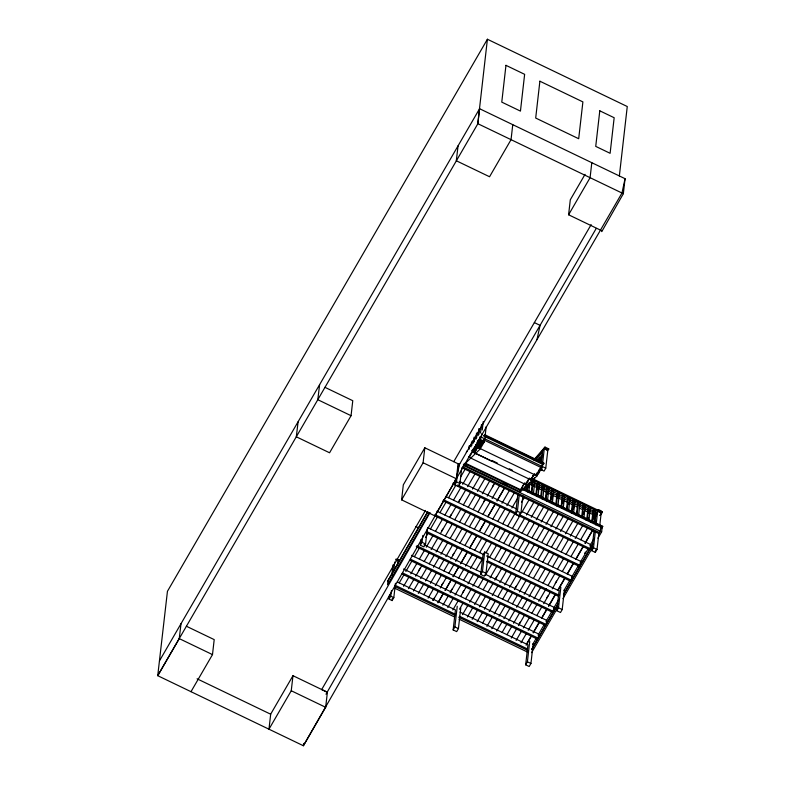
<?xml version="1.0" encoding="UTF-8"?>
<svg xmlns="http://www.w3.org/2000/svg" width="785" height="785" viewBox="0 0 785 785"><rect width="100%" height="100%" fill="white"/><g stroke="black" fill="none" stroke-linecap="round" stroke-linejoin="round"><path stroke-width="1.18" d="M531.102 479.282L531.062 478.33M190.99 691.693L212.49 654.602L214.197 639.608L186.379 626.234M298.104 421.839L296.308 436.794L329.572 452.788L351.062 415.697L352.769 400.703L324.951 387.329M292.972 675.699L270.688 714.144L268.97 729.196L291.255 690.751L292.972 675.699L327.384 692.252L325.667 707.295L303.383 745.75L157.736 675.689L167.44 591.321L487.406 39.25L627.264 106.525L619.355 175.948M303.638 743.444L303.383 745.75L456.36 478.762L459.451 464.435L596.237 228.425M327.374 692.311L321.683 689.505M388.016 580.606L387.545 584.746L429.307 512.693M395.454 583.275L393.815 597.64L392.117 600.574L389.085 599.112L389.605 594.579M391.764 575.562L392.971 564.974M571.127 581.469L401.606 499.849L403.313 484.855L424.813 447.774L459.451 464.435M389.085 599.112L390.783 596.188L391.43 590.516M393.599 571.46L394.669 562.05M392.117 600.574L392.382 598.307M397.514 565.171L397.975 561.157L395.954 560.176M397.22 559.362L399.251 560.902L395.954 559.312M401.606 499.849L423.105 462.767L424.813 447.774M427.305 528.717L425.568 543.985L423.871 546.909L420.328 545.202L420.976 539.54M420.328 545.202L422.026 542.278L422.801 535.478M487.406 39.25L477.79 123.667L623.349 193.679L601.761 231.614M455.516 478.83L454.829 484.816L456.527 481.892L457.047 477.358M458.077 463.709L456.36 478.762L423.105 462.767M457.302 475.092L458.332 466.025L459.716 463.641M458.254 486.464L459.951 483.54L461.629 468.802M469.106 445.988L468.704 449.52L469.754 445.9M469.273 457.39L469.44 456.213L469.302 457.41L468.763 457.155M471 446.881L471.54 442.181M471.795 445.517L472.305 440.993M472.266 450.58L472.688 451.503M473.414 443.083L474.081 437.196M474.199 441.759L474.719 437.245M460.775 607.943L458.42 628.618L456.674 631.621L453.141 629.923L455.418 609.906L397.298 581.95M479.233 442.024L473.541 452.405L474.356 452.798L481.156 441.052L480.42 439.983M474.621 451.189L474.434 452.837L480.175 442.926L479.282 442.495M474.954 447.46L474.64 450.227L475.013 447.489L474.513 447.244M475.808 439.306L476.475 433.428M474.591 451.169L474.434 452.837L473.541 452.405L480.341 440.66M453.141 629.923L454.878 626.921L457.233 606.246M475.298 450.354L475.759 446.263M476.593 438.04L477.231 432.388M512.762 124.678L511.045 139.661L489.555 176.753L456.301 160.758L458.077 145.804M476.868 446.115L477.604 447.185M478.153 435.596L478.958 428.541M478.928 434.37L479.566 428.718M541.385 462.1L542.71 450.482L544.26 448.794L547.783 450.462L545.761 468.174L544.064 471.098L540.522 469.401L540.777 467.193L536.008 475.416L478.585 447.793L481.892 441.533L482.716 442.652M597.944 538.225L601.634 531.867L463.297 465.358L480.155 449.02L484.08 442.249L479.684 440.228L480.096 436.607M480.508 432.986L481.48 424.528M479.635 446.95L479.488 448.225L484.796 438.854L485.13 435.96L484.168 435.508L484.659 434.664L543.799 463.111L543.72 463.788L543.23 464.632L484.09 436.185L484.168 435.508M479.743 445.929L480.096 442.887M479.684 446.969L479.566 448.264L484.247 440.002L484.002 442.21M479.831 445.968L480.145 442.917M480.351 445.703L480.812 441.651M479.684 440.228L481.431 437.225L481.833 433.624M482.245 430.013L483.207 421.594M483.06 441.857L483.305 439.639M483.923 439.943L483.678 442.151L483.972 439.865M484.09 436.185L484.659 434.664M484.08 442.249L484.306 440.032M485.258 434.802L486.19 426.647M486.229 435.42L485.67 436.941M480.754 574.473L482.981 554.936L484.679 552.012L488.211 553.71L485.993 573.246L484.296 576.17L480.754 574.473L482.451 571.539L484.679 552.012M522.879 495.914L520.936 512.948L519.101 516.118L515.559 514.42L517.914 493.736M515.559 514.42L517.403 511.241L519.248 495.05M463.385 464.622L519.621 491.665L520.435 489.654L465.309 463.14M520.072 490.537L519.699 490.929M520.435 489.654L520.357 490.399L464.121 463.346M519.101 516.118L519.376 513.684M601.634 531.867L602.105 527.726L522.643 489.536L523.242 488.064L602.694 526.284L602.095 527.746M525.155 486.543L524.105 490.193M525.842 484.61L525.871 483.442L525.744 484.561L529.257 478.713L525.842 484.61L470.392 457.89M526.715 490.37L527.392 484.149M527.255 491.194L527.932 485.287M528.138 490.419L527.53 491.881M528.953 482.824L528.688 485.091L529.482 483.727M528.648 487.701L528.913 485.424M528.805 491.93L529.875 482.481M531.278 492.568L532.515 481.754L533.3 480.391L531.955 492.205M532.927 492.715L532.318 494.187M533.496 492.951L534.85 481.136L534.055 482.5L537.117 483.972L535.88 494.776M536.008 475.416L536.155 474.14L536.086 474.729M536.773 475.779L540.08 469.528L540.002 470.205L539.246 469.842M538.922 460.648L539.197 458.263M539.501 461.109L539.923 457.469M536.557 494.422L537.902 482.608L537.117 483.972M601.85 230.77L568.595 214.776L570.303 199.782L585.041 174.349M540.728 462.257L541.414 456.242L542.808 454.662M540.217 469.126L539.158 472.913M541.051 461.855L541.601 456.998M538.078 489.84L538.333 487.563M537.803 495.07L537.205 496.532M538.108 495.158L539.452 483.354M542.504 464.278L541.601 467.762L484.08 440.091M542.71 462.463L544.358 447.941L542.68 450.472M542.572 464.318L542.327 466.525L536.597 476.171L540.63 469.45M544.849 447.98L544.967 447.077L548.715 448.863L548.617 449.717L544.849 447.98L534.928 459.382M543.23 464.632L543.799 463.111M540.698 497.091L541.925 486.288L542.72 484.924L541.375 496.738M542.612 497.376L542.003 498.848M542.788 498.661L544.26 485.67L543.475 487.034L546.595 488.535L545.369 499.338M533.211 643.484L530.935 663.502L529.188 666.504L525.656 664.807L527.932 644.789L459.99 612.104M525.656 664.807L527.392 661.804L529.718 641.365M545.909 500.163L547.39 487.171L546.595 488.535M547.557 494.403L547.822 492.126M547.449 500.909L548.931 487.907L548.146 489.271L551.482 490.88L550.256 501.693M550.795 502.518L552.277 489.516L551.482 490.88M552.189 499.024L552.444 496.748M552.336 503.254L553.817 490.262L553.033 491.626L557.075 493.569L555.839 504.382M591.802 162.691L590.094 177.685L568.595 214.776M556.516 504.019L557.86 492.205L557.075 493.569M557.35 504.47L556.742 505.933M558.066 504.765L559.411 492.951L558.616 494.314L562.345 496.11L561.118 506.914M561.658 507.738L563.139 494.746L562.345 496.11M562.168 507.336L562.227 506.816L561.618 508.278M563.179 503.116L563.444 500.84M563.208 508.484L564.69 495.492L563.895 496.856L567.712 498.691L566.476 509.494M553.209 611.613L553.425 609.69M567.015 510.319L568.497 497.327L567.712 498.691M568.674 504.549L568.929 502.282M564.464 589.564L562.188 609.572L560.49 612.506L556.81 610.73L559.165 590.055M568.566 511.064L570.047 498.063M556.81 610.73L558.508 607.806L560.863 587.131M571.451 511.889L572.677 501.075L573.472 499.711L571.99 512.713M571.961 511.496L571.352 512.958M573.384 509.22L573.639 506.943M573.541 513.449L575.012 500.457L574.227 501.821L577.682 503.489L576.455 514.293M576.779 513.812L576.18 515.284M576.995 515.117L578.476 502.125L577.682 503.489M571.235 580.508L571.451 578.584M578.535 515.863L580.017 502.861M581.665 516.167L581.067 517.629M581.705 516.824L582.941 506.011L583.736 504.647L582.382 516.461M583.647 514.155L583.903 511.879M583.932 517.207L585.276 505.393L584.482 506.757L588.004 508.444L586.768 519.258M579.85 565.642L580.076 563.708M623.349 193.679L625.056 178.695L479.498 108.673M586.552 518.512L585.944 519.984M587.445 518.895L588.789 507.081L588.004 508.444M588.318 520.004L588.573 517.727M589.093 513.174L589.349 510.907L592.822 512.576M588.995 519.641L590.34 507.826M590.801 522.319L591.409 520.857M591.37 521.387L591.429 520.857M591.782 521.672L593.009 510.858L593.803 509.494L592.322 522.486M593.843 517.865L594.108 515.588M594 522.054L595.354 510.24L594.559 511.604L596.826 512.693L596.629 514.401L593.911 519.101M598.827 533.604L597.022 549.471L595.324 552.395L591.792 550.697L593.98 531.455M594.971 522.781L595.943 514.204M595.001 522.957L595.265 520.681L594.245 522.427M597.346 509.858C600.535 509.691 604.529 511.82 599.946 515.519M597.66 509.642L600.545 511.241M591.792 550.697L593.489 547.763L595.295 531.896M596.168 524.223L597.64 511.28L596.826 512.693M596.541 523.32L595.943 524.792M595.324 552.395L595.589 550.128M599.711 525.921L601.182 512.978L532.73 480.047M600.358 531.288L600.829 527.137M536.979 339.67L540.06 325.343L534.359 322.596M625.056 178.695L621.975 193.022L434.861 515.843M548.715 448.863L547.145 450.639M325.991 694.234L430.072 512.585M321.673 689.564L425.49 510.436M453.74 461.688L591.144 224.628M427.374 512.271L387.466 581.548L427.933 511.722M466.319 452.258L467.114 450.894M458.725 466.212L459.333 465.162M477.084 442.406L477.879 441.042M469.43 456.301L470.274 454.839M469.214 457.37L476.132 445.615M399.231 582.882L404.049 574.581M405.855 571.46L411.958 560.932M414.392 556.722L419.573 547.783M425.578 537.421L428.031 533.192M430.474 528.972L437.559 516.756M439.934 512.664L446.233 501.792M448.549 497.788L455.899 485.11M460.667 476.887L465.319 468.861M478.585 447.793L482.814 440.503M488.319 438.216L488.81 437.373M403.588 586.307L409.005 576.965M410.81 573.845L416.923 563.316M419.357 559.106L424.538 550.177M426.265 547.194L432.996 535.576M435.439 531.366L442.514 519.15M444.899 515.048L451.189 504.186M453.514 500.173L460.864 487.505M462.699 484.335L470.284 471.245M418.827 570.381L420.083 568.271M441.513 531.249L442.76 529.149M449.481 517.501L451.346 514.342M458.675 501.635L459.922 499.535M408.475 588.662L413.921 579.33M415.697 576.2L421.83 565.681M424.243 561.461L429.444 552.532M431.151 549.549L437.902 537.941M440.326 533.712L447.43 521.505M449.785 517.393L456.105 506.541M458.401 502.528L465.77 489.86M467.585 486.68L475.19 473.61M413.44 591.046L418.856 581.705M420.662 578.584L426.765 568.055M429.209 563.846L434.39 554.907M436.107 551.933L442.848 540.315M445.291 536.096L452.366 523.88M454.741 519.788L461.04 508.915M463.366 504.912L470.706 492.234M472.541 489.075L480.135 475.985M418.326 593.401L423.743 584.05M425.548 580.939L431.652 570.401M433.487 567.241L439.276 557.262M440.993 554.288L447.735 542.67M450.178 538.451L457.253 526.235M459.627 522.133L465.927 511.27M468.252 507.267L475.592 494.589M477.437 491.42L485.022 478.33M423.812 594.706L428.62 586.395M430.425 583.284L436.529 572.746M438.972 568.536L444.153 559.607M445.87 556.634L452.611 545.016M455.055 540.796L462.129 528.58M464.504 524.478L470.804 513.616M473.129 509.612L480.469 496.934M482.304 493.765L489.899 480.675M452.572 555.505L453.799 553.386M483.835 501.566L485.061 499.456M492.411 486.759L493.647 484.649M428.119 598.111L433.546 588.77M435.341 585.649L441.455 575.12M443.888 570.901L449.069 561.972M450.786 558.998L457.527 547.38M459.961 543.161L467.055 530.945M469.42 526.843L475.73 515.981M478.045 511.977L485.395 499.299M487.22 496.13L494.815 483.05M432.977 600.172L434.213 598.062M441.553 585.365L442.799 583.265M433.045 600.476L438.472 591.134M440.267 588.014L446.39 577.485M448.814 573.276L454.005 564.346M455.712 561.363L463.062 548.686M464.887 545.526L471.981 533.319M474.346 529.218L480.655 518.355M482.961 514.342L490.331 501.674M492.146 498.495L499.751 485.415M450.796 591.164L452.032 589.054M442.887 605.215L448.323 595.874M450.119 592.754L456.242 582.225M458.656 578.015L463.856 569.086M465.564 566.103L472.315 554.495M474.739 550.265L481.843 538.059M484.198 533.947L490.507 523.095M492.813 519.081L500.182 506.413M501.998 503.234L509.602 490.154M447.793 607.58L453.259 598.248M455.015 595.108L461.168 584.599M463.562 580.37L468.792 571.46M470.47 568.458L477.251 556.869M479.645 552.63L486.769 540.433M489.104 536.312L495.443 525.469M497.719 521.436L505.108 508.788M506.904 505.599L514.538 492.529M519.621 491.665L524.831 482.755M462.551 592.763L463.788 590.654M452.817 609.984L458.244 600.643M460.638 596.482L466.153 586.994M467.978 583.824L473.767 573.855M476.093 569.832L482.225 559.263M485.846 553.003L491.753 542.827M494.118 538.726L500.428 527.863M502.743 523.85L510.701 510.122M511.918 508.013L517.766 497.935M529.335 478.026L525.822 483.874M531.121 478.791L531.837 477.555M531.102 479.282L533.771 474.66C523.85 491.852 541.748 461.678 530.925 479.91L475.524 453.357L492.254 461.403M531.239 482.118L532.034 480.754M536.263 474.189L536.979 472.943M534.026 478.85L534.82 477.486M536.626 475.857L537.421 474.493M459.519 609.229L463.13 602.998M465.544 598.837L471.039 589.349M472.874 586.179L478.654 576.21M489.555 557.399L496.64 545.183M499.015 541.081L505.314 530.218M507.64 526.205L515.588 512.477M521.495 502.292L524.4 497.278M542.239 468.871L541.444 470.235L539.903 469.489M462.502 614.645L467.929 605.304M469.724 602.183L475.838 591.654M478.261 587.445L483.462 578.516M485.169 575.533L491.92 563.924M494.344 559.695L501.438 547.488M503.803 543.387L510.113 532.524M512.419 528.511L519.778 515.843M521.603 512.664L529.208 499.584M467.389 617L472.805 607.649M474.611 604.538L480.714 594M483.148 589.79L488.329 580.861M490.056 577.878L496.787 566.27M499.231 562.05L506.315 549.834M508.69 545.732L514.989 534.87M517.305 530.856L524.655 518.188M526.49 515.019L534.075 501.929M495.413 578.81L496.64 576.7M472.187 619.306L477.633 609.974M479.409 606.844L485.542 596.325M487.956 592.106L493.157 583.186M494.854 580.193L502.233 567.535M504.039 564.356L511.143 552.159M513.488 548.048L519.817 537.195M522.113 533.172L529.482 520.514M531.288 517.325L538.903 504.255M477.162 621.7L482.579 612.349M484.384 609.238L490.488 598.7M492.323 595.54L498.102 585.561M499.829 582.578L506.56 570.97M509.004 566.75L516.088 554.534M518.463 550.432L524.763 539.57M527.078 535.556L534.428 522.889M536.263 519.719L543.848 506.629M546.978 501.232L547.528 500.29M482.638 623.005L487.465 614.704M489.261 611.584L495.374 601.055M497.808 596.845L502.989 587.916M504.706 584.933L511.447 573.315M513.881 569.096L520.975 556.879M523.34 552.777L529.649 541.915M531.965 537.911L539.315 525.234M541.14 522.064L548.735 508.984M551.855 503.587L552.404 502.645M486.926 626.401L492.342 617.049M494.148 613.929L500.251 603.4M502.694 599.19L507.866 590.261M509.593 587.278L516.324 575.66M518.767 571.451L525.852 559.234M528.226 555.132L534.526 544.27M536.852 540.257L544.191 527.589M546.026 524.419L553.611 511.329M515.029 588.25L516.275 586.14M491.802 628.746L497.239 619.404M499.024 616.274L505.147 605.755M507.571 601.536L512.762 592.616M514.469 589.623L521.22 578.015M523.644 573.796L530.748 561.589M533.103 557.478L539.423 546.625M541.719 542.602L549.088 529.944M550.903 526.764L558.508 513.684M496.699 631.101L502.125 621.749M503.931 618.639L510.034 608.1M512.468 603.891L517.649 594.961M519.376 591.988L526.107 580.37M528.55 576.151L535.635 563.934M538.01 559.833L544.309 548.97M546.625 544.967L553.974 532.289M555.809 529.119L563.394 516.03M566.525 510.642L567.074 509.701M502.135 632.376L506.953 624.075M508.758 620.964L514.862 610.426M516.697 607.266L522.476 597.287M524.203 594.304L530.935 582.686M533.378 578.476L540.463 566.26M542.837 562.158L549.137 551.296M551.453 547.282L558.802 534.614M560.637 531.445L568.222 518.355M506.963 634.702L511.781 626.401M513.586 623.28L519.69 612.751M522.123 608.542L527.314 599.612M529.031 596.629L535.772 585.011M538.206 580.792L545.29 568.585M547.665 564.484L553.965 553.621M556.28 549.608L563.63 536.94M565.465 533.761L573.06 520.681M519.15 624.046L520.377 621.926M511.251 638.097L516.667 628.746M518.473 625.635L524.586 615.097M527.01 610.887L532.201 601.958M533.918 598.975L540.659 587.366M543.092 583.147L550.177 570.931M552.552 566.829L558.851 555.966M561.167 551.953L568.517 539.285M570.352 536.116L577.946 523.036M516.128 640.442L521.554 631.101M523.35 627.98L529.473 617.452M531.896 613.242L537.087 604.313M538.795 601.33L546.154 588.662M547.979 585.492L555.064 573.285M557.428 569.184L563.738 558.321M566.054 554.308L573.413 541.64M575.228 538.461L582.833 525.381M546.664 598.062L547.91 595.952M555.25 583.255L556.486 581.145M520.985 642.778L526.421 633.436M528.207 630.316L534.33 619.787M536.754 615.577L541.944 606.648M543.662 603.665L550.403 592.057M552.228 588.878L559.931 575.621M562.295 571.519L568.605 560.657M570.911 556.643L578.27 543.976M580.694 539.756L587.69 527.726M591.027 522.035L592.233 519.945M593.941 517.668L595.158 515.559M601.624 511.663L600.76 511.516M600.692 513.675L601.693 511.948L601.604 512.772L532.74 479.645M599.985 515.225L602.095 511.575M526.499 644.092L531.308 635.791M533.113 632.681L539.216 622.142M541.66 617.932L546.841 609.003M548.558 606.02L555.299 594.412M557.742 590.192L564.817 577.976M567.192 573.874L573.492 563.012M575.817 558.998L583.157 546.331M584.992 543.161L592.587 530.071M595.707 524.674L596.257 523.732M526.117 645.25L531.543 635.899M533.349 632.788L539.452 622.25M541.885 618.05L547.066 609.111M548.793 606.138L555.525 594.52M565.053 578.084L557.968 590.3L486.621 555.986M567.427 573.982L573.727 563.12M576.043 559.116L583.392 546.438M585.227 543.269L592.812 530.179M584.648 553.396L585.443 552.032M532.701 644.426L536.312 638.195M538.088 635.075L544.221 624.546M546.056 621.386L551.845 611.407M553.543 608.414L558.459 599.985M563.924 590.565L569.822 580.38M571.598 577.328L578.496 565.416M580.213 562.452L588.161 548.735M590.006 545.565L594.098 538.451M601.467 528.393L602.694 526.284M563.993 593.705L593.038 543.603L563.453 594.706M600.368 531.259L598.975 533.672L461.766 467.674M531.612 652.688L558.017 607.119M562.933 598.641L592.42 547.763M477.986 440.67L479.557 438.825M471.873 450.668L481.293 439.62M533.81 459.892L544.967 447.077M535.458 460.393L542.504 452.297M537.431 460.834L541.414 456.242M537.784 460.805L539.344 459.009M538.343 460.785L539.069 459.971M542.71 450.482L544.26 448.794M536.705 476.22L519.739 492.509L519.915 491.027L523.88 483.972L523.713 484.463M491.901 460.452L497.327 463.052M509.279 468.782L512.536 470.343M484.58 435.341L543.72 463.788M542.582 463.601L543.308 463.945M481.431 437.225L545.761 468.174M475.681 444.683L477.879 445.733M478.664 447.116L479.645 447.587M478.595 447.744L479.576 448.225M597.454 509.651L602.066 511.869M533.898 479.341L601.948 512.065M473.61 451.728L474.513 452.16M538.657 484.718L541.925 486.288M569.253 499.427L572.677 501.075M580.154 504.677L582.941 506.011M589.545 509.19L593.009 510.858M530.307 482.5L532.318 483.472M533.859 484.208L536.92 485.679M538.461 486.425L541.738 487.995M543.279 488.741L546.399 490.242M547.95 490.988L551.286 492.597M552.836 493.343L556.879 495.286M558.42 496.022L562.158 497.818M563.699 498.563L567.516 500.398M569.92 501.556L572.491 502.792M574.031 503.538L577.485 505.197M579.036 505.942L582.745 507.728M584.295 508.474L587.808 510.162M594.363 513.312L596.629 514.401M529.826 484.208L541.915 490.017M544.113 491.076L577.073 506.933M579.271 507.993L582.568 509.573M584.766 510.633L595.746 515.922M468.841 456.468L469.381 456.733M319.603 384.758L317.807 399.702L351.062 415.697M525.577 485.778L527.128 486.514L526.333 487.877L524.792 487.142M523.193 488.584L602.635 526.804M464.543 464.396L466.751 465.456M503.156 482.961L507.571 485.091M462.64 466.761L599.573 532.622M459.333 481.382L516.442 508.857M522.221 511.634L590.605 544.525L590.134 548.676L519.503 514.695M456.527 481.892L459.951 483.54M517.403 511.241L520.936 512.948M593.489 547.763L597.022 549.471M453.308 482.853L455.516 483.923M457.724 484.983L516.187 513.105M452.7 483.903L589.525 549.716M445.625 496.375L580.821 561.412L580.351 565.553L443.525 499.741M442.917 500.781L579.742 566.603M437 511.251L572.196 576.278L571.725 580.429L434.9 514.617M427.54 527.569L483.668 554.563M426.775 531.573L482.942 558.586M487.348 560.706L558.94 595.148M415.707 526.47L418.562 527.873M427.05 533.035L483.315 560.097M486.621 561.687L558.331 596.188M422.026 542.278L425.568 543.985M558.508 607.806L562.188 609.572M482.451 571.539L485.993 573.246M423.89 544.721L480.989 572.187M485.787 574.492L554.171 607.384L553.7 611.535L416.874 545.722M416.266 546.762L553.091 612.575M411.468 555.309L546.664 620.346L546.193 624.487L410.467 559.205M409.868 560.245L545.585 625.537M397.063 559.45L399.28 560.608M396.072 559.116L399.369 560.706M397.779 562.884L398.28 563.12M403.529 569.007L538.726 634.044L538.255 638.185L402.528 572.903M401.92 573.953L537.646 639.235M395.022 585.227L454.947 614.056M459.578 616.284L527.461 648.93M394.698 586.415L455.378 615.597M458.685 617.187L528.187 650.618M395.002 588.338L454.584 617M458.999 619.12L527.412 652.021M390.783 596.188L393.815 597.64M454.878 626.921L458.42 628.618M527.392 661.804L530.935 663.502M181.031 623.653L179.235 638.607L157.736 675.689L477.879 123.706L479.586 108.722L159.532 660.744M291.255 690.751L325.667 707.295M179.245 638.607L212.49 654.602M197.094 678.809L270.678 714.213M505.962 65.341L501.772 102.119L520.445 111.107L524.635 74.33L505.962 65.341M539.884 81.208L535.694 118.044L578.692 138.729L582.892 101.903L539.884 81.208M599.789 110.813L595.736 146.383L610.112 153.301L614.164 117.73L599.789 110.813M443.358 593.489L437.942 602.841L443.368 593.489M451.277 579.84L445.164 590.369L451.277 579.84M458.891 566.701L453.112 576.671L458.891 566.701M467.35 552.1L460.618 563.718L467.35 552.1M476.878 535.674L469.793 547.891L476.878 535.674M485.542 520.71L479.252 531.573L485.552 520.71M495.217 504.029L487.868 516.697L495.217 504.029M504.637 487.77L497.052 500.859L504.637 487.77M557.958 604.116L531.582 649.637L557.988 604.136"/></g></svg>
